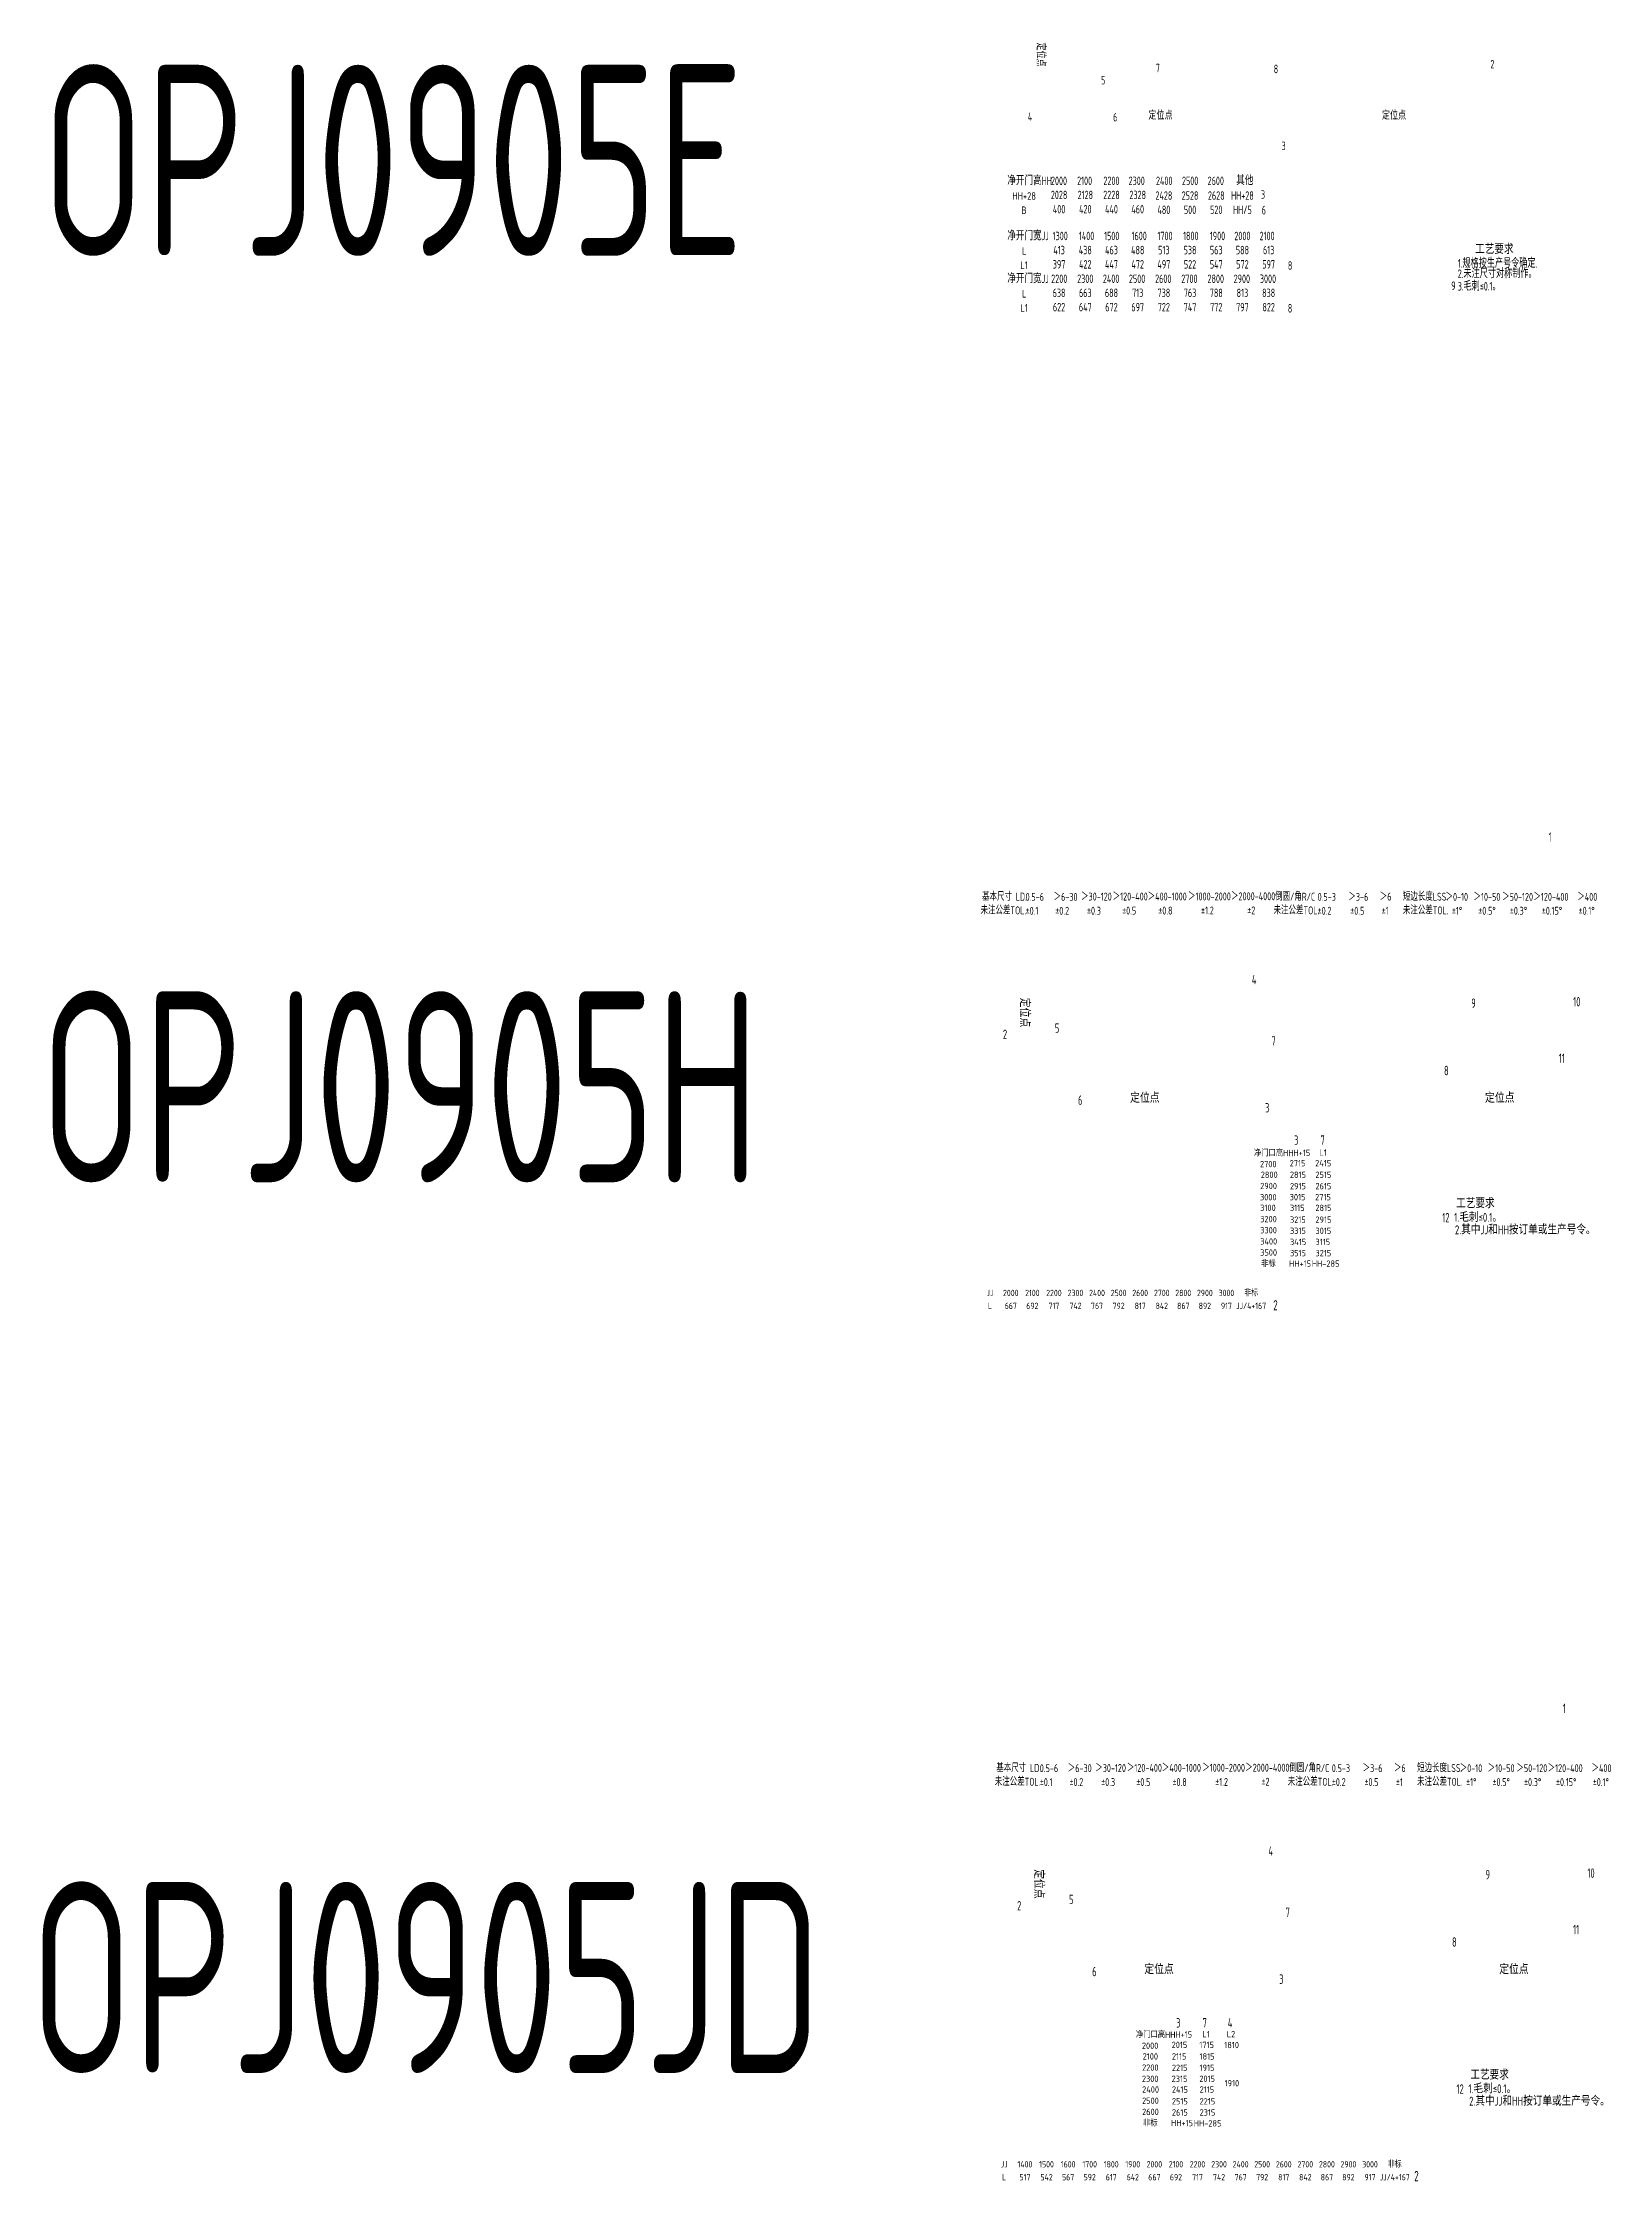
# Model space of a CAD drawing. Header units: inches. Extents: x 14216 to 120088, y -27128 to 23559.
# Drawn here: x 35705 to 38163, y -11532 to -8174 of the extents above; entities that cross this region are included whole.
import ezdxf
from ezdxf.enums import TextEntityAlignment as Align

# ---------------------------------------------------------------- set-up
doc = ezdxf.new("R2010")
doc.units = ezdxf.units.IN
doc.header["$LTSCALE"] = 0.3
doc.header["$MEASUREMENT"] = 0
for name, color, linetype in [('2', 2, 'Continuous'), ('2细实线', 2, 'Continuous'), ('6', 3, 'Continuous'), ('7', 4, 'Continuous')]:
    doc.layers.add(name, color=color, linetype=linetype)
doc.layers.add('粗实线', color=7, linetype='Continuous', lineweight=30)
doc.styles.add('HZ', font='isocp2.shx', dxfattribs={"width": 0.7, "bigfont": 'hztxt.shx'})

msp = doc.modelspace()

# ---------------------------------------------------------------- texts
at = {"layer": '2', "color": 6, "style": 'HZ', "width": 0.75}
msp.add_text('定位点', height=12.5, rotation=270, dxfattribs=at).set_placement((37266.4, -8173.5))
at = {"layer": '2', "color": 6, "style": 'HZ'}
for s, height, width, p in [('定位点', 12.5, 0.75, (37441.9, -8294.4)), ('定位点', 12.5, 0.75, (37808.7, -8294.4)), ('1.规格按生产号令确定.', 13.5, 0.7, (37927.9, -8527.1)), ('2.未注尺寸对称制作。', 13.5, 0.7, (37927.8, -8543.3)), ('3.毛刺≤0.1。', 13.5, 0.7, (37927.8, -8563)), ('1.毛刺≤0.1。', 14, 0.8, (37922.2, -10025.5)), ('2.其中JJ和HH按订单或生产号令。', 14, 0.8, (37923.4, -10045.1)), ('1.毛刺≤0.1。', 14, 0.8, (37944.5, -11394)), ('2.其中JJ和HH按订单或生产号令。', 14, 0.8, (37945.7, -11413.5))]:
    msp.add_text(s, height=height, dxfattribs=dict(at, width=width)).set_placement(p)
at = {"layer": '2', "style": 'HZ', "width": 0.75}
for s, height, p in [('净开门高HH', 13.31, (37220.3, -8397.3)), ('2000', 13.31, (37288.8, -8397.3)), ('2100', 13.31, (37329.9, -8397.3)), ('2200', 13.31, (37371.2, -8397.3)), ('2300', 13.31, (37410.8, -8397.3)), ('2400', 13.31, (37453.8, -8397.3)), ('2500', 13.31, (37494.6, -8397.3)), ('2600', 13.31, (37534.9, -8397.3)), ('其他', 13.31, (37579.8, -8397.1)), ('HH+28', 11.98, (37228.4, -8420.5)), ('B', 12, (37242.5, -8442.9)), ('净开门宽JJ', 13.31, (37220.3, -8483.9)), ('L', 12, (37243.3, -8506.8)), ('1300', 13.31, (37291.5, -8483.9)), ('1400', 13.31, (37332.7, -8483.9)), ('1500', 13.31, (37372.3, -8483.9)), ('1600', 13.31, (37415.4, -8483.9)), ('1700', 13.31, (37456.1, -8483.9)), ('1800', 13.31, (37496.4, -8483.9)), ('1900', 13.31, (37538.4, -8483.9)), ('2000', 13.31, (37576.9, -8483.9)), ('2100', 13.31, (37616.5, -8483.9)), ('L1', 11.98, (37240.7, -8529.2)), ('净开门宽JJ', 13.31, (37220.3, -8551.1)), ('L', 12, (37243.3, -8573.9)), ('2200', 13.31, (37289.3, -8551.1)), ('2300', 13.31, (37330, -8551.1)), ('2400', 13.31, (37370.4, -8551.1)), ('2500', 13.31, (37411.3, -8551.1)), ('2600', 13.31, (37452.4, -8551.1)), ('2700', 13.31, (37493.6, -8551.1)), ('2800', 13.31, (37534.7, -8551.1)), ('2900', 13.31, (37575.8, -8551.1)), ('3000', 13.31, (37617, -8551.1)), ('L1', 11.98, (37240.7, -8596.3))]:
    msp.add_text(s, height=height, dxfattribs=at).set_placement(p)
for s, p in [('2028', (37301.6, -8412.8)), ('400', (37301.6, -8435.2)), ('2128', (37342.8, -8412.8)), ('420', (37342.8, -8435.2)), ('2228', (37383.9, -8412.8)), ('440', (37383.9, -8435.2)), ('2328', (37425.1, -8412.8)), ('460', (37425.1, -8435.2)), ('2428', (37466.2, -8413.8)), ('480', (37466.2, -8436.2)), ('2528', (37507.3, -8413.8)), ('500', (37507.3, -8436.2)), ('2628', (37548.5, -8413.8)), ('520', (37548.5, -8436.2)), ('HH+28', (37589.6, -8413.8)), ('HH/5', (37589.6, -8436.2)), ('413', (37301.6, -8499.4)), ('438', (37342.8, -8499.4)), ('463', (37383.9, -8499.4)), ('488', (37425.1, -8499.4)), ('513', (37466.2, -8499.4)), ('538', (37507.3, -8499.4)), ('563', (37548.5, -8499.4)), ('588', (37589.6, -8499.4)), ('613', (37630.8, -8499.4)), ('397', (37301.6, -8521.8)), ('422', (37342.8, -8521.8)), ('447', (37383.9, -8521.8)), ('472', (37425.1, -8521.8)), ('497', (37466.2, -8521.8)), ('522', (37507.3, -8521.8)), ('547', (37548.5, -8521.8)), ('572', (37589.6, -8521.8)), ('597', (37630.8, -8521.8)), ('638', (37301.6, -8566.6)), ('663', (37342.8, -8566.6)), ('688', (37383.9, -8566.6)), ('713', (37425.1, -8566.6)), ('738', (37466.2, -8566.6)), ('763', (37507.3, -8566.6)), ('788', (37548.5, -8566.6)), ('813', (37589.6, -8566.6)), ('838', (37630.8, -8566.6)), ('622', (37301.6, -8589)), ('647', (37342.8, -8589)), ('672', (37383.9, -8589)), ('697', (37425.1, -8589)), ('722', (37466.2, -8589)), ('747', (37507.3, -8589)), ('772', (37548.5, -8589)), ('797', (37589.6, -8589)), ('822', (37630.8, -8589))]:
    msp.add_text(s, height=13.31, dxfattribs=at).set_placement(p, align=Align.MIDDLE_CENTER)
at = {"layer": '2', "color": 4, "style": 'HZ', "width": 0.7}
for s, p in [('8', (37661, -8530.4)), ('9', (37917.6, -8562.2)), ('8', (37660.9, -8597.6))]:
    msp.add_text(s, height=13.5, dxfattribs=at).set_placement(p)
at = {"layer": '2', "color": 6, "style": 'HZ', "width": 0.8}
for p in [(37247.5, -9696.8), (37269.8, -11065.3)]:
    msp.add_text('定位点', height=14.85, rotation=270, dxfattribs=at).set_placement(p, align=Align.MIDDLE_CENTER)
for p in [(37436.3, -9831), (37993.8, -9831), (37458.6, -11199.5), (38016.1, -11199.5)]:
    msp.add_text('定位点', height=14.85, dxfattribs=at).set_placement(p, align=Align.MIDDLE_CENTER)
at = {"layer": '2', "color": 6, "char_height": 300, "attachment_point": 5, "style": 'HZ'}
for s, insert in [('\\A1;OPJ0905E', (36254.6, -8358.4)), ('\\A1;OPJ0905H', (36265.7, -9813.4)), ('\\A1;OPJ0905JD', (36306.7, -11212.2))]:
    msp.add_mtext(s, dxfattribs=dict(at, insert=insert))
at = {"layer": '2细实线', "style": 'HZ', "width": 0.8}
for s, p in [('JJ', (37193, -10137.2)), ('2000', (37225.7, -10137.2)), ('2100', (37259.6, -10137.2)), ('2200', (37293.5, -10137.2)), ('2300', (37327.4, -10137.2)), ('2400', (37361.2, -10137.2)), ('2500', (37395.1, -10137.2)), ('2600', (37429, -10137.2)), ('2700', (37462.9, -10137.2)), ('2800', (37496.7, -10137.2)), ('2900', (37530.6, -10137.2)), ('3000', (37564.5, -10137.2)), ('非标', (37603.3, -10137.2)), ('L', (37193, -10157.5)), ('667', (37225.7, -10157.5)), ('692', (37259.6, -10157.5)), ('717', (37293.5, -10157.5)), ('742', (37327.4, -10157.5)), ('767', (37361.2, -10157.5)), ('792', (37395.1, -10157.5)), ('817', (37429, -10157.5)), ('842', (37462.9, -10157.5)), ('867', (37496.7, -10157.5)), ('892', (37530.6, -10157.5)), ('917', (37564.5, -10157.5)), ('JJ/4+167', (37603.3, -10157.5)), ('JJ', (37215.3, -11505.6)), ('1400', (37248, -11505.6)), ('1500', (37281.9, -11505.6)), ('1600', (37315.8, -11505.6)), ('1700', (37349.7, -11505.6)), ('1800', (37383.5, -11505.6)), ('1900', (37417.4, -11505.6)), ('2000', (37451.3, -11505.6)), ('2100', (37485.2, -11505.6)), ('2200', (37519, -11505.6)), ('2300', (37552.9, -11505.6)), ('2400', (37586.8, -11505.6)), ('2500', (37620.6, -11505.6)), ('2600', (37654.5, -11505.6)), ('2700', (37688.4, -11505.6)), ('2800', (37722.3, -11505.6)), ('2900', (37756.1, -11505.6)), ('3000', (37790, -11505.6)), ('非标', (37828.9, -11505.6)), ('L', (37215.3, -11525.9)), ('517', (37248, -11525.9)), ('542', (37281.9, -11525.9)), ('567', (37315.8, -11525.9)), ('592', (37349.7, -11525.9)), ('617', (37383.5, -11525.9)), ('642', (37417.4, -11525.9)), ('667', (37451.3, -11525.9)), ('692', (37485.2, -11525.9)), ('717', (37519, -11525.9)), ('742', (37552.9, -11525.9)), ('767', (37586.8, -11525.9)), ('792', (37620.6, -11525.9)), ('817', (37654.5, -11525.9)), ('842', (37688.4, -11525.9)), ('867', (37722.3, -11525.9)), ('892', (37756.1, -11525.9)), ('917', (37790, -11525.9)), ('JJ/4+167', (37828.9, -11525.9))]:
    msp.add_text(s, height=10, dxfattribs=at).set_placement(p, align=Align.MIDDLE_CENTER)
at = {"layer": '6', "color": 2, "style": 'HZ', "width": 0.7}
for s, p in [('未注公差TOL.', (37178.2, -9542.6)), ('基本尺寸 LD.', (37180.6, -9521.1)), ('0.5-6', (37249, -9521.4)), ('%%P0.1', (37249, -9543.2)), ('＞6-30', (37292.9, -9521.4)), ('%%P0.2', (37295.6, -9543.2)), ('＞30-120', (37336.1, -9521)), ('%%P0.3', (37345.4, -9543.2)), ('＞120-400', (37385.8, -9520.9)), ('%%P0.5', (37400.6, -9543)), ('＞400-1000', (37440.7, -9520.9)), ('%%P0.8', (37457.4, -9543)), ('＞1000-2000', (37504.2, -9520.7)), ('%%P1.2', (37524.6, -9542.8)), ('＞2000-4000', (37571.7, -9520.5)), ('%%P2', (37597.2, -9542.7)), ('未注公差TOL.', (37638.5, -9542.6)), ('倒圆/角R/C', (37640.9, -9521.1)), ('0.5-3', (37707.7, -9521.4)), ('%%P0.2', (37707.7, -9543.2)), ('＞3-6', (37756, -9521.4)), ('%%P0.5', (37758.9, -9543.2)), ('＞6', (37805.3, -9521)), ('%%P1', (37808.3, -9543.2)), ('短边长度LSS.', (37841.6, -9521.1)), ('未注公差TOL.', (37841.6, -9542.6)), ('＞0-10', (37908.6, -9521.4)), ('%%P1%%D', (37918.6, -9543.2)), ('＞10-50', (37952.6, -9521.4)), ('%%P0.5%%D', (37960, -9543.2)), ('＞50-120', (37997.6, -9521.4)), ('%%P0.3%%D', (38009.6, -9543.2)), ('＞120-400', (38046.7, -9521.4)), ('%%P0.15%%D', (38059.8, -9543.2)), ('＞400', (38115.6, -9521.4)), ('%%P0.1%%D', (38117.6, -9543.2)), ('基本尺寸 LD.', (37202.9, -10889.5)), ('0.5-6', (37271.3, -10889.8)), ('＞6-30', (37315.2, -10889.8)), ('＞30-120', (37358.4, -10889.5)), ('＞120-400', (37408.1, -10889.3)), ('＞400-1000', (37463, -10889.3)), ('＞1000-2000', (37526.5, -10889.1)), ('＞2000-4000', (37594, -10889)), ('倒圆/角R/C', (37663.2, -10889.5)), ('0.5-3', (37730, -10889.8)), ('＞3-6', (37778.3, -10889.8)), ('＞6', (37827.6, -10889.5)), ('短边长度LSS.', (37863.9, -10889.5)), ('＞0-10', (37930.9, -10889.8)), ('＞10-50', (37974.9, -10889.8)), ('＞50-120', (38019.9, -10889.8)), ('＞120-400', (38069, -10889.8)), ('＞400', (38137.9, -10889.8)), ('未注公差TOL.', (37200.5, -10911.1)), ('%%P0.1', (37271.3, -10911.6)), ('%%P0.2', (37317.9, -10911.6)), ('%%P0.3', (37367.7, -10911.6)), ('%%P0.5', (37422.9, -10911.5)), ('%%P0.8', (37479.7, -10911.5)), ('%%P1.2', (37546.9, -10911.3)), ('%%P2', (37619.5, -10911.1)), ('未注公差TOL.', (37660.8, -10911.1)), ('%%P0.2', (37730, -10911.6)), ('%%P0.5', (37781.2, -10911.6)), ('%%P1', (37830.6, -10911.6)), ('未注公差TOL.', (37863.9, -10911.1)), ('%%P1%%D', (37940.9, -10911.6)), ('%%P0.5%%D', (37982.3, -10911.6)), ('%%P0.3%%D', (38031.9, -10911.6)), ('%%P0.15%%D', (38082.1, -10911.6)), ('%%P0.1%%D', (38139.9, -10911.6))]:
    msp.add_text(s, height=12.44, dxfattribs=at).set_placement(p)
at = {"layer": '7', "style": 'HZ', "width": 0.7}
for s, height, p in [('5', 13.5, (37367.5, -8239.3)), ('7', 13.5, (37453.5, -8220.4)), ('8', 13.5, (37638.8, -8221.7)), ('2', 13.5, (37979.1, -8214.2)), ('4', 13.5, (37252.6, -8296.6)), ('6', 13.5, (37386.5, -8297.4)), ('3', 13.5, (37651.1, -8342.5)), ('3', 13.5, (37618.7, -8418.9)), ('6', 13.5, (37619.9, -8443.4)), ('1', 14.8, (38070.6, -9428.7)), ('4', 14.8, (37604.4, -9652.4)), ('9', 14.8, (37949.1, -9689.5)), ('10', 14.85, (38109.1, -9687.3)), ('2', 14.8, (37213.4, -9738.5)), ('5', 14.8, (37295, -9728.7)), ('7', 14.8, (37635.1, -9748.8)), ('11', 14.85, (38086.6, -9776)), ('8', 14.8, (37906.3, -9795.3)), ('6', 14.8, (37331.3, -9841.8)), ('3', 14.8, (37625.1, -9853.8)), ('3', 14.8, (37670.7, -9904.6)), ('7', 14.8, (37712.2, -9904.6)), ('12', 14.85, (37903.5, -10026.4)), ('2', 16.2, (37638, -10164.7)), ('1', 14.8, (38092.9, -10797.1)), ('4', 14.8, (37630.4, -11020.9)), ('9', 14.8, (37971.4, -11058)), ('10', 14.85, (38131.4, -11055.8)), ('5', 14.8, (37317.3, -11097.1)), ('2', 14.8, (37235.7, -11107)), ('7', 14.8, (37657.4, -11117.2)), ('8', 14.8, (37918.9, -11163.9)), ('11', 14.85, (38108.9, -11144.4)), ('6', 14.8, (37353.6, -11210.3)), ('3', 14.8, (37647.4, -11222.3)), ('3', 14.8, (37485.5, -11290.9)), ('7', 14.8, (37527, -11290.9)), ('4', 14.8, (37566.6, -11290.8)), ('12', 14.85, (37925.8, -11394.9)), ('2', 16.2, (37859.5, -11532.2))]:
    msp.add_text(s, height=height, dxfattribs=at).set_placement(p)
at = {"layer": '7', "color": 2, "style": 'HZ', "width": 0.85}
for s, p in [('净门口高HH', (37607.7, -9922.6)), ('2700', (37617.2, -9939.8)), ('HH+15', (37661.6, -9922.2)), ('2715', (37663.8, -9938.5)), ('2415', (37703.8, -9938.5)), ('L1', (37710.7, -9921.8)), ('2900', (37617.5, -9974.2)), ('2800', (37618.4, -9956.6)), ('2815', (37664.2, -9956.6)), ('2915', (37664.3, -9974.5)), ('2515', (37704.2, -9956.6)), ('2615', (37704.3, -9974.5)), ('3000', (37617.2, -9991.8)), ('3100', (37617.5, -10008.6)), ('3015', (37663.8, -9991.7)), ('3115', (37664.2, -10008.6)), ('2715', (37703.8, -9991.7)), ('2815', (37704.2, -10008.6)), ('3200', (37617.5, -10026.2)), ('3300', (37617.5, -10043.7)), ('3215', (37664.3, -10027.1)), ('3315', (37664.3, -10044.6)), ('2915', (37704.3, -10027.1)), ('3015', (37704.3, -10044.6)), ('3400', (37617.5, -10061.2)), ('3500', (37617.5, -10078.7)), ('3415', (37664.3, -10062.1)), ('3515', (37664.3, -10079.6)), ('3115', (37704.3, -10062.1)), ('3215', (37704.3, -10079.6)), ('非标', (37618.9, -10096.4)), ('HH+15', (37663, -10096.2)), ('HH-285', (37698.7, -10096.2)), ('净门口高HH', (37422.2, -11307.2)), ('2000', (37431.7, -11324.4)), ('HH+15', (37476.1, -11306.8)), ('2015', (37478.4, -11323.1)), ('1715', (37521.9, -11323.1)), ('L1', (37526.7, -11306.4)), ('1810', (37561.1, -11323.3)), ('L2', (37565.1, -11306.3)), ('2200', (37432, -11358.8)), ('2100', (37432.9, -11341.2)), ('2115', (37478.8, -11341.2)), ('2215', (37478.8, -11359.1)), ('1815', (37522.3, -11341.2)), ('1915', (37522.3, -11359.1)), ('2300', (37431.7, -11376.4)), ('2400', (37432.1, -11393.2)), ('2315', (37478.4, -11376.3)), ('2415', (37478.8, -11393.2)), ('2015', (37521.9, -11376.3)), ('2115', (37522.3, -11393.2)), ('1910', (37561.6, -11383.3)), ('2500', (37432, -11410.8)), ('2600', (37432, -11428.3)), ('2515', (37478.8, -11411.7)), ('2215', (37522.3, -11411.7)), ('非标', (37433.4, -11446)), ('HH+15', (37477.6, -11445.8)), ('2615', (37478.8, -11429.2)), ('HH-285', (37513.3, -11446.3)), ('2315', (37522.3, -11429.2))]:
    msp.add_text(s, height=10, dxfattribs=at).set_placement(p)
at = {"layer": '粗实线', "color": 3, "linetype": 'Continuous', "lineweight": -3, "style": 'HZ', "width": 0.7}
for p in [(37955.1, -8505.5), (37925.3, -10004.1), (37947.6, -11372.6)]:
    msp.add_text('工艺要求', height=16, dxfattribs=at).set_placement(p)

doc.saveas('drawing.dxf')
